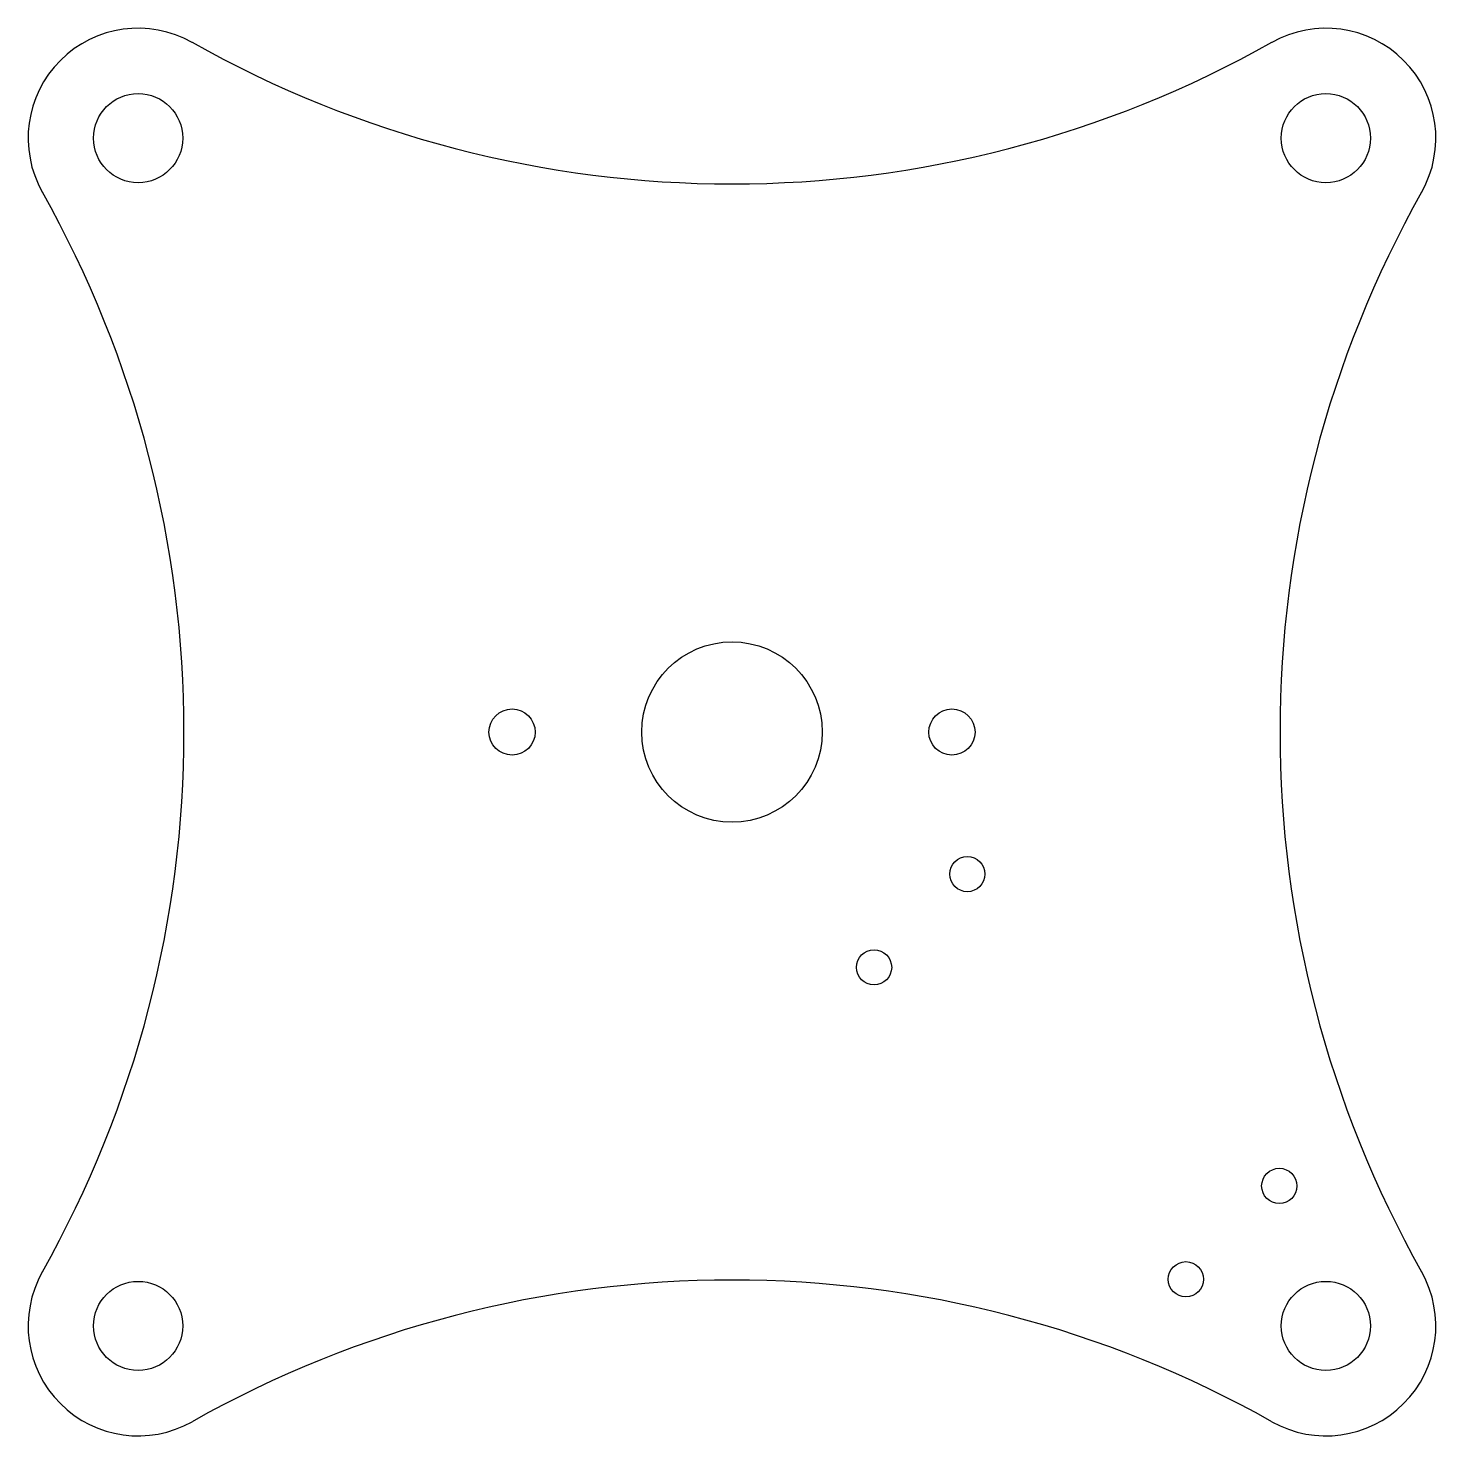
# Model space of a CAD drawing. Extents: x -82 to 46, y -186 to -58.
import ezdxf

# ---------------------------------------------------------------- set-up
doc = ezdxf.new("R2010")
doc.units = 0
doc.layers.get('0').update_dxf_attribs({"linetype": 'CONTINUOUS'})

msp = doc.modelspace()

# ---------------------------------------------------------------- linework, layer by layer
at = {"color": 7, "linetype": 'CONTINUOUS'}
for centre, radius in [((-71.5, -67.94), 4.05), ((36.5, -67.94), 4.05), ((-17.5, -121.94), 8.2), ((-37.5, -121.94), 2.1), ((2.5, -121.94), 2.1), ((3.9, -134.86), 1.6), ((-4.58, -143.34), 1.6), ((32.26, -163.21), 1.6), ((23.77, -171.7), 1.6), ((-71.5, -175.94), 4.05), ((36.5, -175.94), 4.05)]:
    msp.add_circle(centre, radius, dxfattribs=at)
for centre, radius, start, end in [((-71.5, -67.94), 10, 60.5996, 209.4004), ((36.5, -67.94), 10, 330.5996, 119.4004), ((-17.5, 27.9), 100, 240.5996, 299.4004), ((-167.33, -121.94), 100, 330.5996, 29.4004), ((132.33, -121.94), 100, 150.5996, 209.4004), ((-71.5, -175.94), 10, 150.5996, 299.4004), ((36.5, -175.94), 10, 240.5996, 29.4004), ((-17.5, -271.77), 100, 60.5996, 119.4004)]:
    msp.add_arc(centre, radius, start, end, dxfattribs=at)

doc.saveas('drawing.dxf')
